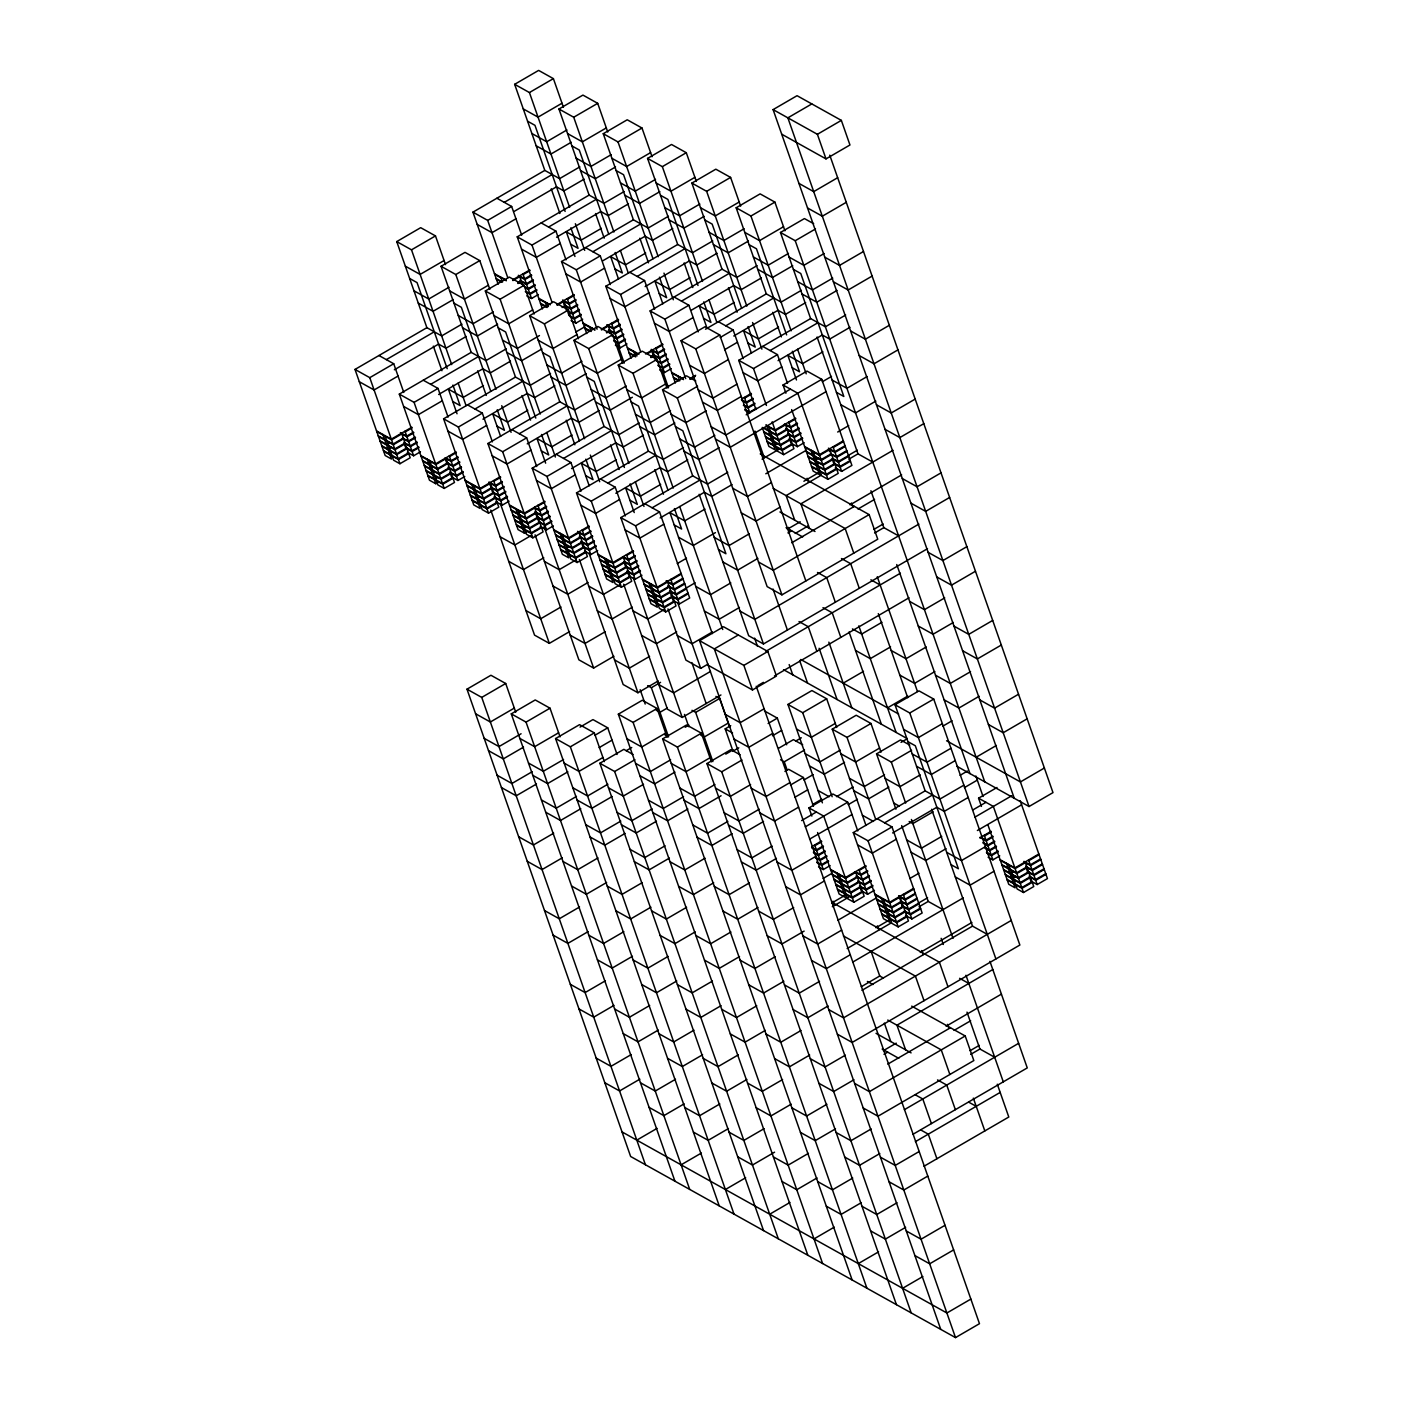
<?xml version="1.0" encoding="UTF-8"?>
<svg xmlns="http://www.w3.org/2000/svg" width="1408" height="1408" viewBox="0 0 1408 1408"><rect width="100%" height="100%" fill="white"/><g stroke="black" fill="none" stroke-linecap="round" stroke-linejoin="round"><path stroke-width="1.5" d="M579.85 166.866L559.574 178.64L544.808 170.403L514.659 84.322L538.63 70.4L553.397 78.637L563.446 107.325M514.659 84.322L529.426 92.541L553.397 78.637M562.003 103.224L538.05 117.146L523.283 108.909M624.149 191.558L603.874 203.333L589.107 195.096L558.958 109.014L582.93 95.093L597.696 103.33L607.746 132.018M558.958 109.014L573.725 117.234L597.696 103.33M566.931 129.958L546.656 141.733L531.89 133.514M461.93 324.139L441.654 335.914L426.888 327.677L396.739 241.595L420.693 227.674L435.477 235.91L445.509 264.598M571.243 142.261L550.968 154.035L536.202 145.798M606.302 127.917L582.349 141.838L567.582 133.602M668.448 216.251L648.173 228.026L633.406 219.789L603.258 133.707L627.229 119.786L641.995 128.022L652.045 156.71M498.15 284.187L472.93 212.15L544.808 170.403M396.739 241.595L411.506 249.832L435.477 235.91M504.275 202.347L552.2 174.522M603.258 133.707L618.024 141.944L641.995 128.022M472.93 212.15L487.696 220.387L511.65 206.466L521.699 235.154M611.23 154.651L590.955 166.426L576.189 158.206M514.114 211.429L556.494 186.824L563.886 190.925L584.162 179.15M444.083 260.515L420.13 274.419L405.346 266.182M515.962 218.768L492.008 232.672L477.242 224.453M506.229 348.832L485.954 360.606L471.187 352.37L441.038 266.288L465.01 252.366L479.776 260.603L489.826 289.309M615.542 166.954L595.267 178.728L580.501 170.509M650.602 152.61L626.648 166.531L611.882 158.294M712.747 240.944L692.472 252.718L677.706 244.482L647.574 158.4L671.528 144.478L686.294 152.715L696.344 181.421M542.45 308.88L517.229 236.843L589.107 195.096M441.038 266.288L455.805 274.525L479.776 260.603M548.574 227.04L596.499 199.214M449.011 287.25L428.736 299.024L413.97 290.787M647.574 158.4L662.341 166.637L686.294 152.715M517.229 236.843L531.995 245.08L555.949 231.158L565.998 259.846M1014.27 798.301L773.098 109.613L797.051 95.691L841.35 120.384L849.957 144.989L826.003 158.893L781.704 134.2M655.53 179.362L635.254 191.136L620.488 182.899M556.565 237.195L600.794 211.517L608.186 215.635L628.461 203.861M453.323 299.534L433.048 311.309L418.282 303.09M488.382 285.208L464.429 299.112L449.662 290.893M560.261 243.461L536.307 257.365L521.541 249.146M550.528 373.525L530.253 385.299L515.486 377.08L485.338 290.981L509.309 277.077L524.075 285.296L534.125 314.002M659.842 191.646L639.566 203.421L624.8 195.202M382.87 434.438L391.477 459.043L385.158 455.506L355.01 369.424L426.888 327.677M811.818 103.928L787.864 117.832L1029.037 806.52L1052.99 792.616L829.77 155.162M512.653 279.875L529.76 269.949M601.392 228.342L581.117 240.117L566.35 231.898L574.957 256.485M512.899 280.579L519.746 276.602M523.16 274.613L530.006 270.653M694.901 177.32L670.947 191.224L656.181 183.005M517.792 282.814L521.224 280.826M531.485 274.859L524.638 278.837L518.32 275.317M386.355 359.621L434.262 331.795M518.038 283.518L521.47 281.53M531.731 275.563L524.885 279.541L518.566 276.003M757.064 265.637L736.789 277.411L722.022 269.174L691.874 183.093L715.827 169.189L730.594 177.408L740.643 206.114M586.749 333.573L561.528 261.536L633.406 219.789M533.21 279.787L526.363 283.765L520.045 280.227M485.338 290.981L500.104 299.218L524.075 285.296M533.456 280.491L526.61 284.451L520.291 280.931M355.01 369.424L369.776 377.661L393.73 363.739L403.779 392.445M534.934 284.698L528.088 288.675L523.336 286.035M535.181 285.402L528.334 289.379L525.166 287.619M592.874 251.733L640.798 223.907M493.31 311.942L473.035 323.717L458.269 315.48M394.346 369.776L438.574 344.098L445.966 348.216L466.242 336.442M536.659 289.626L529.813 293.603L526.645 291.826M691.874 183.093L706.64 191.33L730.594 177.408M536.906 290.33L530.059 294.29L525.307 291.65M561.528 261.536L576.294 269.773L600.266 255.851L610.315 284.557M398.042 376.042L374.088 389.963L359.304 381.726M526.786 295.874L531.538 298.514L538.384 294.536M773.098 109.613L817.397 134.306L841.35 120.384M699.829 204.054L679.554 215.829L664.787 207.592M602.712 260.832L645.11 236.21L652.485 240.328L672.76 228.554M497.622 324.245L477.347 336.019L462.581 327.782M532.682 309.901L508.728 323.805L493.962 315.586M604.56 268.154L580.606 282.075L565.84 273.838M594.827 398.218L574.552 409.992L559.786 401.773L529.637 315.674L553.608 301.77L568.374 309.989L578.424 338.694M704.141 216.357L683.866 228.131L669.099 219.894M439.208 481.747L435.776 483.736L429.458 480.216L399.309 394.117L471.187 352.37M556.952 304.568L574.077 294.642M645.691 253.053L625.416 264.827L610.65 256.59L618.534 279.136M557.198 305.272L564.045 301.312M567.477 299.323L574.306 295.346M739.2 202.013L715.246 215.917L700.48 207.698M562.091 307.507L565.523 305.518M575.784 299.552L568.938 303.53L562.619 300.01L564.59 305.624L570.909 309.162L577.755 305.184M430.654 384.331L478.579 356.488M576.03 300.256L569.184 304.234L562.866 300.714M801.363 290.33L781.088 302.104L766.322 293.885L736.173 207.786L760.126 193.882L774.893 202.101L784.942 230.806M631.066 358.266L605.827 286.229L677.706 244.482M529.637 315.674L544.403 323.91L568.374 309.989M577.509 304.48L570.662 308.458L564.344 304.92M399.309 394.117L414.075 402.354L438.029 388.432L448.078 417.138M579.234 309.39L572.387 313.368L566.069 309.848M637.173 276.426L685.098 248.6M579.48 310.094L572.634 314.072L567.882 311.432M539.458 335.562L517.334 348.41L502.568 340.173M438.645 394.486L482.874 368.79L490.266 372.909L510.541 361.134M580.958 314.318L574.112 318.296L569.36 315.638M736.173 207.786L750.939 216.022L774.893 202.101M581.205 315.022L574.358 319L569.606 316.342M605.827 286.229L620.594 294.466L644.565 280.544L654.614 309.25M442.341 400.734L418.387 414.656L403.621 406.419M571.085 320.566L575.837 323.206L582.683 319.229M744.128 228.747L723.853 240.522L709.086 232.285M645.163 286.598L689.41 260.902L696.784 265.021L717.059 253.246M541.922 348.938L521.646 360.712L506.88 352.475M837.654 177.707L813.701 191.629L798.934 183.392M411.84 427.222L391.301 439.155L376.534 430.918M483.454 385.634L463.197 397.408L448.413 389.171L457.037 413.776M575.626 332.112L584.83 326.762M401.826 433.893L391.547 439.859L385.229 436.322M405.24 431.904L412.086 427.926M389.981 442.992L386.566 444.981L380.23 441.461M576.981 334.594L553.027 348.515L538.261 340.278M648.859 292.846L624.906 306.768L610.139 298.531M403.304 438.099L393.026 444.066L386.707 440.546M413.565 432.133L406.718 436.11L400.4 432.59M403.55 438.803L393.272 444.77L386.954 441.25M413.811 432.837L406.965 436.814L400.646 433.294M639.126 422.91L618.851 434.685L604.085 426.466L573.954 340.366L597.907 326.462L612.674 334.699L622.723 363.387M391.459 447.216L388.045 449.205L381.709 445.667M748.44 241.05L728.165 252.824L713.398 244.587M471.469 483.842L480.075 508.429L473.757 504.909L443.608 418.81L515.486 377.08M405.029 443.027L394.75 448.994L388.432 445.456M415.29 437.061L408.443 441.038L402.354 438.205M601.251 329.278L618.376 319.334M689.99 277.746L669.715 289.52L654.949 281.283L662.834 303.829M405.275 443.731L394.997 449.698L388.661 446.16M415.536 437.765L408.69 441.742L403.938 439.085M601.498 329.982L608.344 326.005M611.776 324.016L618.622 320.038M783.517 226.706L759.546 240.627L744.779 232.39M406.736 447.938L396.475 453.904L390.139 450.384M417.014 441.971L410.168 445.949L405.416 443.309M606.408 332.2L609.822 330.211M620.083 324.245L613.254 328.222L606.918 324.702M474.954 409.024L522.878 381.181M406.982 448.642L396.722 454.608L390.386 451.088M417.261 442.675L410.414 446.653L403.832 442.429M606.654 332.904L610.069 330.915M620.33 324.949L613.501 328.926L607.165 325.406M845.662 315.022L825.387 326.797L810.621 318.578L780.472 232.478L804.426 218.574L813.666 223.714M675.365 382.958L650.126 310.922L722.022 269.174M408.461 452.866L398.2 458.832L391.864 455.294M418.739 446.899L411.893 450.877L405.557 447.339L404.571 444.541M621.808 329.173L614.962 333.15L608.643 329.613M573.954 340.366L588.72 348.603L612.674 334.699M408.707 453.57L398.446 459.536L392.11 455.998M418.986 447.603L412.139 451.581L405.803 448.043M622.054 329.877L615.208 333.854L608.89 330.317L609.875 333.133M443.608 418.81L458.374 427.046L482.328 413.125L492.378 441.83M846.278 202.312L822.307 216.216L807.541 207.997M384.982 435.618L393.589 460.222L399.925 463.742L410.186 457.776L401.579 433.189M407.282 452.267L413.618 455.787L420.464 451.81M623.533 334.083L616.686 338.061L611.952 335.421M623.779 334.787L616.933 338.765L612.198 336.125M681.472 301.136L729.397 273.293M581.909 361.328L561.634 373.102L546.867 364.866M482.944 419.179L527.173 393.483L534.565 397.602L554.84 385.827M625.258 339.011L618.411 342.989L613.659 340.331M780.472 232.478L795.238 240.715L815.514 228.941M625.504 339.715L618.658 343.693L613.906 341.035M650.126 310.922L664.893 319.158L688.864 305.237L698.192 331.883M486.64 425.427L462.686 439.349L447.92 431.112M615.384 345.259L620.136 347.899L626.982 343.922M788.445 253.44L768.17 265.214L753.403 256.978M691.31 310.218L733.709 285.595L741.083 289.714L761.358 277.939M432.309 462.07L428.894 464.059L422.558 460.539M586.221 373.63L565.946 385.405L551.179 377.168M456.139 451.915L435.6 463.848L420.834 455.611M527.771 410.326L507.496 422.101L492.73 413.864L500.614 436.41M446.125 458.586L435.846 464.552L429.528 461.014M449.539 456.597L456.386 452.619M621.28 359.286L597.326 373.208L582.56 364.971M693.176 317.539L669.205 331.461L654.438 323.224M447.603 462.792L437.325 468.758L431.006 465.238M457.864 456.843L451.018 460.803L446.283 458.163M447.85 463.496L437.571 469.462L431.253 465.942M458.11 457.547L451.264 461.507L444.946 457.987M683.426 447.621L663.168 459.395L648.402 451.158L618.253 365.077L642.206 351.155L656.973 359.392L667.022 388.08M792.739 265.742L772.464 277.517L757.698 269.28M527.806 531.133L524.392 533.122L518.056 529.602L487.907 443.52L559.786 401.773M449.328 467.72L439.05 473.686L432.731 470.149M459.589 461.754L452.742 465.731L446.424 462.211L445.438 459.395M645.55 353.971L662.675 344.027M734.29 302.438L714.014 314.213L699.248 305.976L707.15 328.522M449.574 468.424L439.296 474.39L432.978 470.853M459.835 462.458L452.989 466.435L446.67 462.898M647.522 353.672L652.643 350.698M656.075 348.709L662.922 344.731M437.73 477.523L434.298 479.512L427.979 475.992M824.12 253.546L803.845 265.32L789.078 257.083M451.053 472.63L440.774 478.597L434.438 475.077M461.314 466.682L454.467 470.642L448.131 467.122M650.707 356.893L654.122 354.904M664.4 348.955L657.554 352.915L651.218 349.395L653.189 355.01L659.507 358.547L666.354 354.57M451.299 473.334L441.021 479.301L434.685 475.781M461.56 467.386L454.714 471.346L448.378 467.826M519.253 433.717L567.178 405.874M650.954 357.597L654.368 355.608M664.646 349.642L657.8 353.619L651.464 350.099M760.232 453.904L869.141 514.606L877.747 539.211L781.915 594.862L767.149 586.626L681.014 340.666L704.968 326.762L719.734 334.981L805.869 580.958M705.496 329.208L766.322 293.885M452.76 477.558L442.499 483.525L436.163 479.987M463.038 471.592L456.192 475.57L449.856 472.05L451.581 476.96L457.917 480.48L464.763 476.52M666.107 353.866L659.278 357.843L652.942 354.306M618.253 365.077L633.019 373.296L656.973 359.392M453.006 478.262L442.746 484.229L436.41 480.691M463.285 472.296L456.438 476.274L450.102 472.736M487.907 443.52L502.674 451.739L526.645 437.835L536.694 466.523M429.282 460.31L437.888 484.915L444.224 488.435L454.485 482.469L445.878 457.882M667.832 358.794L660.986 362.754L654.914 359.938M668.078 359.48L661.232 363.458L656.498 360.818M725.771 325.829L773.696 297.986M626.208 386.021L605.933 397.795L591.166 389.576M527.243 443.872L571.49 418.176L578.864 422.294L599.139 410.52M669.557 363.704L662.71 367.682L657.976 365.042M681.014 340.666L695.781 348.902L719.734 334.981M863.491 251.504L839.538 265.408L824.771 257.189M669.803 364.408L662.957 368.386L658.222 365.728M720.262 337.427L733.163 329.947L743.213 358.635M530.939 450.12L506.986 464.042L492.219 455.805M659.683 369.952L664.435 372.592L671.282 368.632M832.744 278.133L812.469 289.907L797.702 281.67M733.779 335.984L778.008 310.288L785.382 314.406L805.658 302.632M632.368 397.25L610.245 410.098L595.478 401.861M500.438 476.608L479.917 488.541L465.15 480.304M572.07 435.019L551.795 446.794L537.029 438.557L545.635 463.162M490.424 483.278L480.163 489.245L473.827 485.707M493.838 481.29L500.685 477.312M665.579 383.979L641.626 397.901L626.859 389.664M724.574 349.73L737.475 342.232M491.902 487.502L481.624 493.451L475.306 489.931M502.163 481.536L495.317 485.514L488.998 481.976M492.149 488.189L481.87 494.155L475.552 490.635M502.41 482.24L495.563 486.218L489.245 482.68L490.23 485.496M727.742 472.314L707.467 484.088L692.701 475.851L662.552 389.77L686.506 375.848L695.746 380.987M480.058 496.602L476.643 498.59L470.307 495.07M837.038 290.435L816.763 302.21L801.997 293.973M560.067 533.227L568.691 557.814L562.355 554.294L532.206 468.213L604.085 426.466M493.627 492.413L483.349 498.379L477.03 494.842M503.888 486.446L497.042 490.424L490.723 486.904L492.448 491.814M689.85 378.664L695.658 375.302M778.589 327.131L758.314 338.906L743.547 330.669L751.45 353.214M493.874 493.117L483.595 499.083L477.277 495.546M504.134 487.15L497.288 491.128L490.97 487.608M690.096 379.368L695.235 376.376M728.341 359.586L704.387 373.507L689.621 365.27M872.115 276.091L848.144 290.013L833.378 281.776M495.352 497.341L485.074 503.29L478.755 499.77M505.613 491.374L498.766 495.352L494.014 492.694M495.598 498.027L485.32 503.994L479.002 500.474M505.859 492.078L499.013 496.056L494.261 493.398M563.552 458.41L611.477 430.584M755.955 409.517L738.742 360.325L810.621 318.578M497.077 502.251L486.798 508.218L480.462 504.68M507.338 496.285L500.491 500.262L494.155 496.742M662.552 389.77L677.318 397.989L697.594 386.214M497.323 502.955L487.045 508.922L480.709 505.384M507.584 496.989L500.738 500.966L494.402 497.446M532.206 468.213L546.973 476.432L570.944 462.528L580.994 491.216M473.581 485.003L482.187 509.608L488.523 513.128L498.784 507.179L490.178 482.574M495.88 501.653L502.216 505.19L509.062 501.213M770.088 350.522L817.995 322.696M670.507 410.714L650.232 422.488L635.466 414.269M571.542 468.565L615.789 442.869L623.163 446.987L643.438 435.213M738.742 360.325L753.509 368.544L777.462 354.64L787.512 383.328M575.238 474.83L551.285 488.734L536.518 480.498M736.965 384.173L712.994 398.094L698.227 389.858M778.078 360.677L822.307 334.981L829.699 339.099L849.957 327.325M520.925 511.456L517.493 513.445L511.157 509.925M674.819 423.016L654.544 434.79L639.778 426.554M544.755 501.301L524.216 513.234L509.45 504.997M616.37 459.712L596.094 471.486L581.328 463.25L589.213 485.795M534.723 507.971L524.462 513.938L518.126 510.418M538.155 505.982L545.002 502.005M706.2 410.819L685.925 422.594L671.158 414.357M781.774 366.925L757.803 380.846L743.037 372.61M536.202 512.195L525.941 518.162L519.605 514.624M546.462 506.229L539.616 510.206L534.882 507.549M536.448 512.899L526.187 518.848L519.851 515.328M546.709 506.933L539.862 510.91L535.128 508.253M741.277 396.475L717.306 410.397L702.539 402.16M604.366 557.92L612.99 582.525L606.654 578.987L576.506 492.906L648.402 451.158M537.926 517.106L527.648 523.072L521.33 519.552M548.187 511.139L541.341 515.117L535.022 511.597M741.787 398.922L751.274 393.413M822.888 351.824L802.613 363.598L787.846 355.362L796.47 379.966M538.173 517.81L527.894 523.776L521.576 520.256M548.434 511.843L541.587 515.821L535.269 512.301M744.674 398.094L751.52 394.117M526.328 526.926L522.914 528.915L516.578 525.378M539.651 522.034L529.373 528L523.054 524.462M549.912 516.067L543.066 520.045L536.747 516.507L535.762 513.709M752.998 398.341L746.152 402.318L741.4 399.661M607.851 483.102L655.776 455.277M539.898 522.738L529.619 528.686L523.301 525.166M550.158 516.771L543.312 520.749L536.994 517.211L537.979 520.027M753.245 399.045L746.398 403.022L741.646 400.365M785.91 393.219L783.042 385.018L806.995 371.096L821.762 379.333L851.91 465.414L841.65 471.381L835.314 467.843M541.376 526.944L531.098 532.91L524.779 529.39M551.637 520.978L544.79 524.955L538.472 521.435L545.037 525.659L551.883 521.682M754.723 403.251L747.877 407.229L744.709 405.469M889.346 325.283L865.374 339.205L850.608 330.968M541.622 527.648L531.344 533.614L525.026 530.094M754.97 403.955L748.123 407.933L743.371 405.293M531.45 535.339L514.87 544.984L500.104 536.747M576.506 492.906L591.272 501.142L615.243 487.221L625.293 515.909M517.88 509.714L526.486 534.301L532.822 537.838L543.101 531.872L534.477 507.267M540.179 526.346L546.515 529.883L553.362 525.906M756.448 408.179L749.602 412.157L744.85 409.499M746.187 414.814L790.416 389.136M714.806 435.406L694.549 447.181L679.782 438.962M615.842 493.258L660.088 467.579L667.462 471.68L687.738 459.906M821.762 379.333L725.93 434.984L711.163 426.765M619.538 499.523L595.584 513.427L580.818 505.208M822.29 381.779L831.512 376.429M719.118 447.709L698.843 459.483L684.077 451.264M589.054 525.994L568.515 537.926L553.749 529.69M660.669 484.405L640.394 496.179L625.627 487.96L634.234 512.547M579.022 532.664L568.762 538.63L562.426 535.11M582.454 530.675L589.301 526.698M826.074 391.635L730.224 447.286L715.458 439.05M897.952 349.888L873.998 363.792L859.232 355.573M543.752 557.797L523.477 569.571L508.71 561.352M580.501 536.888L570.24 542.854L563.904 539.317M590.779 530.922L583.933 534.899L577.597 531.362M580.747 537.592L570.486 543.558L564.15 540.021M591.026 531.626L584.179 535.603L577.843 532.066M568.902 546.691L565.488 548.68L559.152 545.16M648.683 582.613L657.29 607.218L650.954 603.68L620.805 517.598L692.701 475.851M582.226 541.798L571.965 547.765L565.629 544.245M592.486 535.832L585.64 539.81L579.322 536.29L585.886 540.514L592.733 536.536M795.573 418.106L775.034 430.038L765.811 424.899M867.187 376.517L846.912 388.291L832.146 380.054M582.472 542.502L572.211 548.469L565.875 544.949M785.558 424.776L775.28 430.742L768.962 427.222M788.973 422.787L795.819 418.81M570.381 550.915L566.966 552.904L560.63 549.366M583.95 546.726L573.672 552.693L567.354 549.155M594.211 540.76L587.365 544.738L581.046 541.2L583.018 546.832L589.336 550.352L596.182 546.374M787.019 429L776.758 434.966L770.422 431.429M797.298 423.034L790.451 427.011L785.699 424.354M584.197 547.43L573.918 553.397L567.6 549.859M594.458 541.464L587.611 545.442L581.293 541.904M652.15 507.795L700.075 479.97M787.266 429.704L777.005 435.67L770.669 432.133M797.544 423.738L790.698 427.715L784.362 424.178M585.675 551.637L575.397 557.603L569.078 554.083M595.936 545.67L589.09 549.648L582.771 546.128M788.744 433.91L778.483 439.877L772.147 436.357M799.022 427.944L792.176 431.922L785.84 428.402M585.922 552.341L575.643 558.307L569.325 554.787M788.99 434.614L778.73 440.581L772.394 437.061M799.269 428.648L792.422 432.626L786.086 429.106M575.766 560.05L559.17 569.677L544.403 561.44M620.805 517.598L635.571 525.835L659.542 511.914L689.691 597.995L679.413 603.962L673.094 600.442L672.109 597.626M777.163 443.731L773.731 445.72L767.413 442.182M562.179 534.406L570.803 558.994L577.122 562.531L587.4 556.565L578.776 531.96M584.496 551.038L590.814 554.576L597.661 550.598M790.469 438.838L780.208 444.805L773.872 441.267M800.747 432.872L793.901 436.85L787.565 433.312M790.715 439.542L780.454 445.509L774.118 441.971M800.994 433.576L794.147 437.554L787.811 434.016M660.141 517.95L704.387 492.272L711.762 496.373L732.037 484.598M762.08 459.131L778.677 449.486M792.194 443.749L781.933 449.715L775.597 446.195M802.472 437.782L795.626 441.76L789.29 438.24L791.014 443.15L797.333 446.688L804.179 442.71M792.44 444.453L782.179 450.419L775.843 446.899M802.718 438.486L795.872 442.464L789.536 438.944M663.854 524.216L639.883 538.12L625.117 529.901M768.715 426.518L777.322 451.106L783.658 454.643L793.918 448.677L785.312 424.072M875.811 401.122L855.536 412.896L840.77 404.659M609.523 560.859L606.091 562.848L599.773 559.31M609.77 561.563L606.338 563.534L600.019 560.014M633.354 550.704L612.814 562.619L598.048 554.4M704.968 509.098L684.693 520.872L669.926 512.653L712.272 633.582M765.794 473.774L806.344 450.226M837.672 432.027L848.725 425.621M623.322 557.357L613.061 563.323L606.725 559.803M626.754 555.368L633.6 551.408M588.051 582.49L567.776 594.264L553.01 586.045M624.8 561.581L614.539 567.547L608.203 564.01M635.078 555.614L628.232 559.592L623.48 556.952M625.046 562.285L614.786 568.251L608.45 564.714M635.325 556.318L628.478 560.296L623.726 557.656M626.525 566.491L616.264 572.458L609.928 568.938M636.803 560.542L629.957 564.502L625.205 561.862M771.408 482.557L747.454 496.478L732.688 488.242M843.304 440.827L819.333 454.731L804.566 446.512M915.182 399.08L891.211 412.984L876.445 404.765M626.771 567.195L616.51 573.162L610.174 569.642M637.05 561.246L630.203 565.206L623.867 561.686M829.858 449.469L819.579 455.435L813.261 451.915M833.272 447.48L843.55 441.531M560.982 606.989L540.707 618.763L525.941 610.544M817.766 457.882L814.352 459.87L808.016 456.35M818.013 458.586L814.598 460.574L808.262 457.037M628.25 571.419L617.989 577.386L611.653 573.848M638.51 565.453L631.664 569.43L625.346 565.91L624.36 563.094M831.336 453.693L821.058 459.659L814.739 456.122M845.029 445.738L834.75 451.704L828.414 448.166M628.496 572.123L618.218 578.09L611.899 574.552M638.757 566.157L631.91 570.134L625.592 566.597M831.582 454.397L821.304 460.363L814.986 456.826M845.258 446.442L834.997 452.408L828.661 448.87L829.646 451.686M819.491 462.81L816.059 464.781L809.741 461.261M629.974 576.33L619.696 582.296L613.378 578.776M640.235 570.381L633.389 574.341L627.07 570.821M833.043 458.603L822.782 464.57L816.446 461.05M846.736 450.666L836.475 456.614L830.386 453.798M630.221 577.034L619.942 583L613.624 579.48M640.482 571.085L633.635 575.045L627.317 571.525L628.302 574.341M833.29 459.307L823.029 465.274L816.693 461.754M846.982 451.37L836.722 457.318L831.97 454.678M620.066 584.742L603.469 594.37L588.702 586.133M606.478 559.099L615.102 583.686L621.421 587.224L631.699 581.258L623.075 556.653M628.795 575.749L635.114 579.269L641.96 575.291M715.422 532.629L693.299 545.477L678.533 537.24M803.898 481.254L818.646 472.683M848.126 455.558L857.349 450.208M834.768 463.531L824.507 469.498L818.171 465.96M848.461 455.576L838.2 461.542L833.448 458.902M835.014 464.235L824.754 470.202L818.418 466.664M848.707 456.28L838.446 462.246L832.11 458.709M821.128 475.253L786.104 495.598L794.728 520.186M848.778 459.202L857.982 453.851L872.766 462.088M836.493 468.442L826.232 474.408L819.896 470.888M850.186 460.504L839.925 466.453L833.589 462.933L832.603 460.117M836.739 469.146L826.478 475.112L820.142 471.592M850.432 461.208L840.171 467.157L833.835 463.637M677.283 563.552L686.506 558.202M780.032 507.162L756.061 521.083L741.294 512.846M813.014 451.211L821.621 475.798L827.957 479.336L838.218 473.37L829.611 448.765M923.789 423.667L899.835 437.589L885.069 429.352M756.237 686.242L979.475 1323.678L955.504 1337.6L630.643 1156.496L466.981 689.181L490.934 675.259L505.701 683.496L515.75 712.184M490.776 510.101L534.547 635.131L549.331 643.368L569.589 631.594M681.067 573.408L657.114 587.312L642.347 579.093M749.267 533.808L728.992 545.582L714.226 537.346M893.024 450.314L800.87 503.835L809.494 528.422M667.621 582.05L657.36 588.016L651.024 584.496M671.053 580.078L681.314 574.112M632.35 607.2L612.093 618.974L597.309 610.738M669.099 586.274L658.838 592.24L652.502 588.702M682.792 578.318L672.531 584.285L666.195 580.765M669.346 586.978L659.085 592.944L652.749 589.406M683.038 579.022L672.778 584.989L666.442 581.469M466.981 689.181L481.747 697.4L505.701 683.496M657.518 596.094L654.086 598.083L647.768 594.546M670.824 591.202L660.563 597.15L654.227 593.63M684.517 583.246L674.256 589.213L667.92 585.675M671.07 591.906L660.81 597.854L654.474 594.334M684.763 583.95L674.502 589.917L668.166 586.379M658.997 600.301L655.565 602.29L649.229 598.77M605.282 631.682L585.006 643.456L570.24 635.237M672.549 596.112L662.288 602.078L655.952 598.541M695.112 582.789L675.981 594.123L669.645 590.603L671.616 596.218L677.934 599.755L688.213 593.789M787.283 529.267L800.184 521.787M672.795 596.816L662.534 602.782L656.198 599.245M686.488 588.861L676.227 594.827L669.891 591.307M787.917 532.91L791.613 530.781M674.274 601.04L663.995 606.989L657.677 603.469M687.966 593.085L677.688 599.051L671.37 595.514M674.52 601.744L664.242 607.693L657.923 604.173M664.365 609.435L647.768 619.062L633.002 610.826M795.221 533.438L808.122 525.941M650.778 583.792L659.402 608.379L665.72 611.917L675.998 605.95L667.374 581.363M757.874 558.395L737.616 570.17L722.85 561.933M850.045 504.874L901.648 474.901M791.701 542.766L854.374 506.37M514.325 708.083L490.354 722.005L475.587 713.768M730.805 582.894L710.53 594.669L695.763 586.432M857.982 509.027L874.579 499.4M674.942 1181.206L511.28 713.874L535.234 699.952L550.018 708.189L560.05 736.877M535.075 534.794L578.864 659.824L593.63 668.061L613.906 656.286M869.141 514.606L773.291 570.275L758.525 562.038M941.019 472.859L917.066 486.781L902.299 478.544M676.667 631.893L656.392 643.667L641.626 635.43M511.28 713.874L526.046 722.11L550.018 708.189M649.581 656.392L629.306 668.166L614.539 659.93M521.083 733.762L498.978 746.592L484.211 738.373M739.429 607.482L719.154 619.256L704.387 611.037M873.963 529.355L883.186 524.005M874.614 532.998L883.837 527.648L898.603 535.867M712.342 631.981L692.067 643.755L677.301 635.536M940.738 1329.363L699.565 640.675L723.536 626.754L767.835 651.464L776.442 676.051L752.488 689.973L708.189 665.28M949.626 497.464L925.672 511.368L910.906 503.149M523.547 747.12L503.29 758.894L488.506 750.675M558.624 732.776L534.67 746.698L519.886 738.461M918.878 524.093L754.829 619.362L740.062 611.125M719.242 1205.899L555.579 738.566L579.55 724.645L594.317 732.882L604.366 761.587M579.374 559.486L623.163 684.517L637.93 692.754L658.205 680.979M738.302 634.99L714.331 648.912L955.504 1337.6M580.061 727.091L592.962 719.594L607.728 727.83L617.074 754.477M647.662 685.643L651.358 687.702L660.563 682.352M807.84 1255.285L618.341 714.173L642.312 700.251L657.078 708.488L667.128 737.176M667.973 608.89L685.925 660.123L700.691 668.36L708.066 664.083M555.579 738.566L570.346 746.803L594.317 732.882M532.171 771.725L511.896 783.499L497.13 775.262M594.827 735.328L607.728 727.83M710.477 671.44L673.605 692.859L658.838 684.622M563.552 759.528L543.277 771.302L528.51 763.066M699.16 494.296L748.686 635.73L763.453 643.966L927.485 548.698M618.341 714.173L633.107 722.392L657.078 708.488M536.483 784.01L516.208 795.784L501.442 787.565M599.139 747.63L612.04 740.133M667.339 708.013L659.965 712.307L656.269 710.248M765.864 651.323L900.416 573.197M699.565 640.675L743.864 665.368L767.835 651.464M567.864 771.813L547.589 783.587L532.822 775.368M602.923 757.486L578.97 771.39L564.203 763.171M966.856 546.656L942.902 560.56L928.136 552.341M763.541 1230.592L599.878 763.259L623.85 749.338L633.072 754.494M623.674 584.179L667.462 709.21L682.229 717.446L720.931 694.971M626.208 750.728L631.734 747.507M691.962 710.336L695.658 712.395L719.611 698.491L729.661 727.179M665.685 733.075L641.731 746.997L626.965 738.76M852.139 1279.978L662.64 738.866L686.611 724.944L701.378 733.181L711.427 761.869M685.168 727.267L688.846 725.12M757.891 685.555L763.418 682.352M774.47 675.928L909.022 597.784M599.878 763.259L614.645 771.496L634.92 759.722M576.47 796.418L556.195 808.192L541.429 799.955M881.954 622.283L861.678 634.058L852.438 628.918M607.851 784.221L587.576 795.995L572.81 787.758M975.48 571.243L951.509 585.165L936.742 576.928M662.64 738.866L677.406 747.102L701.378 733.181M580.782 808.72L560.507 820.494L545.741 812.258M728.218 723.078L704.264 737L700.568 734.941M944.715 597.89L924.44 609.664L909.674 601.427M670.613 759.81L650.338 771.584L635.571 763.365M733.075 751.414L725.19 728.869L730.717 725.648M612.163 796.506L591.888 808.28L577.122 800.061M764.139 708.787L740.168 722.691L725.402 714.472M553.696 833.202L533.421 844.976L518.654 836.757M643.544 784.309L623.269 796.083L608.502 787.864M822.395 802.842L787.952 704.458L811.906 690.554L826.672 698.79L836.722 727.478M674.925 772.112L654.65 783.886L639.883 775.667M890.56 646.888L870.285 658.662L855.518 650.426M768.117 723.483L777.339 718.133L786.667 744.779M709.984 757.768L686.03 771.69L671.264 763.453M843.216 683.144L863.491 671.37M896.438 1304.67L706.939 763.558L730.91 749.637L740.133 754.794M725.789 754.107L733.146 749.813M953.322 622.477L933.046 634.251L918.28 626.032M733.269 751.01L738.813 747.806M787.952 704.458L802.718 712.694L826.672 698.79M620.77 821.11L600.494 832.885L585.728 824.648M772.746 733.374L748.792 747.296L734.026 739.059M562.32 857.806L542.045 869.581L527.278 861.344M772.429 735.786L781.651 730.435M926.253 646.976L905.978 658.75L891.211 650.514M652.15 808.914L631.875 820.688L617.109 812.451M706.939 763.558L721.706 771.795L741.981 760.021M683.531 796.717L663.256 808.491L648.49 800.254M625.082 833.413L604.806 845.187L590.04 836.95M992.693 620.435L968.739 634.357L953.973 626.12M714.912 784.52L694.637 796.294L679.87 788.058M778.694 748.211L793.443 739.64L802.683 744.797M656.462 821.216L636.187 832.99L621.421 824.754M795.819 741.013L801.346 737.81M597.995 857.912L577.738 869.686L562.954 861.45M687.843 809.002L667.568 820.776L652.802 812.557M835.296 723.378L811.325 737.299L796.558 729.062M865.99 825.493L832.251 729.168L856.205 715.246L870.971 723.483L881.021 752.171M721.072 795.749L698.949 808.579L684.182 800.36M934.859 671.581L914.584 683.355L899.818 675.118M780.56 759.739L784.256 761.798L804.531 750.024M750.605 784.608L730.33 796.382L715.563 788.163M887.515 707.854L907.79 696.08M963.882 785.171L939.928 799.075L925.162 790.856L895.013 704.757L918.966 690.853L933.733 699.072L1019.867 945.032L852.157 1042.448L837.39 1034.211M1001.317 645.04L977.346 658.944L962.579 650.725M784.942 771.426L788.638 769.296L803.405 777.515L813.454 806.221M832.251 729.168L847.018 737.387L870.971 723.483M665.069 845.803L644.794 857.578L630.027 849.341M606.619 882.499L586.344 894.274L571.578 886.037M970.552 671.669L950.277 683.443L935.51 675.224M840.224 750.112L819.949 761.886L805.182 753.65M789.976 782.566L766.022 796.488L751.256 788.251M895.013 704.757L909.779 712.994L933.733 699.072M579.55 906.998L559.275 918.773L544.509 910.536M727.83 821.41L707.555 833.184L692.789 824.947M790.504 785.013L803.405 777.515M669.381 858.106L649.106 869.88L634.339 861.643M803.933 779.962L813.138 774.611M759.211 809.213L738.936 820.987L724.17 812.75M844.518 762.414L824.243 774.189L809.477 765.952M642.312 882.605L622.037 894.379L607.27 886.142M732.142 833.712L711.867 845.486L697.101 837.25M794.798 797.315L807.717 789.818M879.595 748.07L855.624 761.992L840.858 753.755M895.928 809.195L876.55 753.861L900.504 739.939L909.744 745.078M763.523 821.498L743.248 833.272L728.482 825.053M979.158 696.274L958.901 708.048L944.117 699.811M901.032 742.386L906.558 739.165M705.074 858.194L684.798 869.968L670.032 861.749M798.582 807.171L774.629 821.075L759.862 812.856M942.357 723.677L918.386 737.598L903.619 729.362M588.157 931.603L567.882 943.378L553.115 935.141M942.885 726.123L952.09 720.773M812.539 804.566L821.762 799.216M811.853 816.094L808.984 807.893L832.938 793.989L847.704 802.208L857.754 830.914M876.55 753.861L891.317 762.08L911.592 750.306M836.546 796.646L853.142 787.002M650.918 907.192L630.643 918.966L615.877 910.747M1018.547 694.232L994.576 708.136L979.81 699.917M801.61 820.582L816.358 812.011M884.523 774.805L864.248 786.579L849.482 778.36M623.85 931.691L603.574 943.466L588.808 935.229M772.13 846.102L751.854 857.877L737.088 849.64M805.306 826.83L847.704 802.208M713.68 882.798L693.405 894.573L678.638 886.336M848.232 804.654L857.437 799.304M950.963 748.264L927.01 762.186L912.243 753.949M888.818 787.107L868.542 798.882L853.776 790.645M686.611 907.298L666.336 919.072L651.57 910.835M776.442 858.405L756.166 870.179L741.4 861.942M809.618 839.133L852.016 814.51M920.198 774.91L899.923 786.685L885.157 778.448M955.275 760.566L931.304 774.488L916.538 766.251M1027.154 718.819L1003.2 732.741L988.434 724.504M749.373 882.904L729.098 894.678L714.331 886.442M812.029 846.507L821.515 840.998M814.915 845.68L821.762 841.702M632.456 956.296L612.181 968.07L597.414 959.834M823.24 845.926L816.394 849.886L811.642 847.246M976.114 757.24L996.389 745.466M823.486 846.613L816.64 850.59L811.888 847.95M881.144 897.618L889.75 922.205L883.432 918.685L853.283 832.603L925.162 790.856M824.965 850.837L818.118 854.814L813.366 852.174M815.813 856.363L791.859 870.267L777.093 862.048M825.211 851.541L818.365 855.518L813.613 852.878M605.387 980.795L585.112 992.57L570.346 984.333M960.098 775.315L967.472 771.021M695.218 931.885L674.942 943.659L660.176 935.44M826.672 855.765L819.843 859.725L816.675 857.965M826.918 856.451L820.09 860.429L815.338 857.789M884.629 822.8L932.536 794.957M828.397 860.675L821.55 864.653L816.816 862.013M828.643 861.379L821.797 865.357L817.062 862.717M668.149 956.384L647.874 968.158L633.107 959.939M853.283 832.603L868.05 840.822L892.003 826.918L922.152 913L911.874 918.966L905.555 915.429M757.979 907.491L737.704 919.266L722.938 911.029M818.541 866.923L823.275 869.563L830.122 865.603M964.41 787.618L977.31 780.12M892.619 832.955L936.848 807.259L944.24 811.378L968.194 797.456M933.117 811.8L912.859 823.574L909.163 821.515M730.91 931.99L710.635 943.765L695.869 935.528M823.064 878.469L832.286 873.118M824.437 880.95L800.466 894.872L785.699 886.635M896.315 839.203L872.344 853.125L857.578 844.888M613.994 1005.382L593.718 1017.157L578.952 1008.92M981.446 806.397L978.578 798.195L997.005 787.494M793.672 907.597L773.397 919.371L758.63 911.134M865.814 865.691L845.275 877.624L830.509 869.387M855.782 872.362L845.522 878.328L839.186 874.79M859.214 870.373L866.061 866.395M676.755 980.989L656.48 992.763L641.714 984.526M857.261 876.586L847 882.534L840.664 879.014M867.539 870.619L860.693 874.597L855.941 871.939M1044.384 768.011L1020.413 781.933L946.581 740.766M973.069 809.811L985.97 802.314M857.507 877.272L847.246 883.238L840.91 879.718M867.786 871.323L860.939 875.283L854.603 871.763M858.986 881.496L848.725 887.462L842.389 883.925M869.264 875.53L862.418 879.507L856.082 875.987L862.664 880.211L869.51 876.234M859.232 882.2L848.971 888.166L842.635 884.629M649.686 1005.488L629.411 1017.262L614.645 1009.026M941.741 836.405L921.466 848.179L906.699 839.942M974.917 817.133L1011.771 795.731M739.517 956.595L719.242 968.37L704.475 960.133M831.67 903.074L844.571 895.576M860.71 886.424L850.45 892.373L844.114 888.853M870.989 880.458L864.142 884.435L857.806 880.898M860.957 887.11L850.696 893.077L844.36 889.557M871.235 881.162L864.389 885.122L858.053 881.602M832.322 906.717L848.918 897.072M862.435 891.334L852.174 897.301L845.838 893.763M872.696 885.368L865.867 889.346L859.531 885.826L861.256 890.736L867.574 894.274L874.421 890.296M862.682 892.038L852.421 898.005L846.085 894.467M872.942 886.072L866.096 890.05L859.778 886.53M712.448 981.077L692.173 992.851L677.406 984.632M804.126 931.11L782.003 943.958L767.237 935.739M838.939 874.086L847.563 898.691L853.882 902.211L864.16 896.262L855.554 871.658M946.053 848.69L925.778 860.464L911.011 852.245M977.381 830.509L1021.61 804.813M775.21 956.683L754.934 968.458L740.168 960.221M837.866 920.286L876.586 897.811M909.762 878.539L918.966 873.189M979.792 837.866L991.109 831.301M984.509 835.982L991.355 832.005M658.293 1030.075L638.018 1041.85L623.251 1033.613M992.834 836.211L985.987 840.189L981.253 837.549M993.08 836.915L986.234 840.893L979.915 837.373M841.65 930.142L817.696 944.064L802.93 935.827M913.546 888.395L889.574 902.317L874.808 894.08M985.424 846.648L961.453 860.57L946.686 852.333M994.558 841.139L987.712 845.117L982.978 842.459M994.805 841.843L987.958 845.821L983.206 843.163M900.099 897.054L889.821 903.021L883.502 899.483M903.514 895.066L913.792 889.099M631.224 1054.574L610.949 1066.349L596.182 1058.112M721.054 1005.682L700.779 1017.456L686.013 1009.219M996.283 846.05L989.437 850.027L984.685 847.387M901.56 901.278L891.299 907.227L884.963 903.707M915.253 893.323L904.992 899.29L898.656 895.752M901.806 901.982L891.546 907.931L885.21 904.411M915.499 894.027L905.238 899.994L898.902 896.456L899.888 899.272M996.53 846.754L989.683 850.731L984.931 848.091M889.733 910.378L886.301 912.366L879.982 908.846M889.979 911.082L886.547 913.07L880.229 909.55M903.285 906.189L893.024 912.155L886.688 908.635M916.978 898.234L906.717 904.2L900.381 900.68L902.352 906.294M998.008 850.978L991.162 854.955L986.41 852.298M998.254 851.682L991.408 855.659L986.656 853.002M903.531 906.893L893.27 912.859L886.934 909.322M917.224 898.938L906.963 904.904L900.627 901.384M693.986 1030.181L673.71 1041.955L658.944 1033.718M783.816 981.288L763.541 993.062L748.774 984.826M875.97 927.766L888.87 920.269M918.368 903.144L927.59 897.794M988.134 857.226L992.886 859.866L999.733 855.888M905.01 911.117L894.749 917.066L888.413 913.546M918.702 903.162L908.442 909.128L902.106 905.59M905.256 911.821L894.995 917.77L888.659 914.25M918.949 903.866L908.688 909.832L903.936 907.174M847.141 948.534L891.37 922.838M919.019 906.787L928.224 901.437L942.99 909.656M906.734 916.027L896.474 921.994L890.138 918.474M920.427 908.072L910.166 914.038L905.414 911.398M906.981 916.731L896.72 922.698L890.384 919.16M920.674 908.776L910.413 914.742L904.077 911.222M756.747 1005.787L736.472 1017.562L721.706 1009.325M850.274 954.747L826.302 968.651L811.536 960.432M883.256 898.797L891.862 923.384L898.198 926.904L908.459 920.955L899.853 896.35M994.03 871.253L970.077 885.174L955.31 876.938M639.83 1079.179L619.555 1090.954L604.789 1082.717M819.509 981.376L799.234 993.15L784.467 984.931M852.685 962.122L963.266 897.882M1038.84 854.005L1014.886 867.926L1000.12 859.69M1025.394 862.664L1015.133 868.613L1008.797 865.093M1028.826 860.675L1039.086 854.709M1013.549 871.763L1010.134 873.752L1003.798 870.232M702.592 1054.768L682.317 1066.542L667.55 1058.323M1026.872 866.87L1016.594 872.837L1010.275 869.317M1040.565 858.915L1030.286 864.882L1023.968 861.362M1027.118 867.574L1016.84 873.541L1010.522 870.021M1040.811 859.619L1030.533 865.586L1024.214 862.066M1015.027 875.987L1011.613 877.976L1005.277 874.438M1015.274 876.691L1011.859 878.68L1005.523 875.142M1028.597 871.798L1018.318 877.765L1012 874.227M1042.29 863.843L1032.011 869.81L1025.693 866.272L1027.664 871.904M1028.843 872.502L1018.565 878.451L1012.246 874.931M1042.536 864.547L1032.258 870.514L1025.939 866.976M675.523 1079.267L655.248 1091.042L640.482 1082.805M765.354 1030.374L745.078 1042.149L730.312 1033.912M1030.322 876.709L1020.043 882.675L1013.725 879.155M1044.014 868.754L1033.736 874.72L1027.418 871.2M1030.568 877.413L1020.29 883.379L1013.971 879.859M1044.261 869.458L1033.982 875.424L1029.23 872.784M1032.046 881.637L1021.768 887.603L1015.45 884.066M1045.739 873.682L1035.461 879.648L1030.709 876.99M1032.293 882.341L1022.014 888.29L1015.696 884.77M1045.986 874.386L1035.707 880.352L1029.125 876.11M738.285 1054.874L718.01 1066.648L703.243 1058.411M828.115 1005.981L807.84 1017.755L793.074 1009.518M861.291 986.709L879.736 976.008L883.414 978.067M920.286 952.459L971.89 922.486M1008.55 864.389L1017.157 888.994L1023.493 892.514L1033.754 886.547L1025.147 861.96M1029.864 878.222L1030.85 881.038L1037.186 884.558L1047.446 878.592L1020.184 800.712M861.942 990.352L972.523 926.13L987.307 934.366M801.046 1030.48L780.771 1042.254L766.005 1034.018M684.13 1103.872L663.872 1115.646L649.088 1107.41M1011.261 920.445L843.533 1017.843L828.766 1009.624M636.786 1140.146L657.061 1128.371M746.891 1079.461L726.634 1091.235L711.867 1083.016M719.822 1103.96L699.547 1115.734L684.781 1107.515M809.67 1055.067L789.395 1066.842L774.629 1058.605M782.584 1079.566L762.309 1091.341L747.542 1083.104M845.346 1055.173L825.07 1066.947L810.304 1058.71M992.798 969.531L896.949 1025.2L905.573 1049.787M728.446 1128.565L708.171 1140.339L693.405 1132.102M681.085 1164.838L701.36 1153.064M791.208 1104.171L770.933 1115.946L756.166 1107.709M883.362 1050.65L896.262 1043.152M883.995 1054.293L887.691 1052.146M764.122 1128.653L743.846 1140.427L729.08 1132.208M853.97 1079.76L833.694 1091.534L818.928 1083.315M946.123 1026.238L1001.405 994.136M887.779 1064.131L950.453 1027.752M826.883 1104.259L806.608 1116.034L791.842 1107.797M954.061 1030.41L970.658 1020.765M863.227 1108.008L877.994 1116.227L973.826 1060.576L965.219 1035.971L869.37 1091.64L854.603 1083.403M774.576 1152.184L752.47 1165.032L737.704 1156.795M725.384 1189.531L745.659 1177.757M835.507 1128.864L815.232 1140.638L800.466 1132.402M970.042 1050.72L979.264 1045.37M970.693 1054.363L979.915 1049.013L994.682 1057.25M808.421 1153.363L788.146 1165.138L773.379 1156.901M871.182 1128.952L850.907 1140.726L836.141 1132.507M904.358 1109.698L1018.635 1043.328M817.045 1177.95L796.77 1189.725L782.003 1181.488M769.701 1214.224L789.958 1202.45M879.806 1153.557L859.531 1165.331L844.765 1157.094M912.982 1134.285L1027.259 1067.915L989.93 961.347M852.738 1178.056L832.462 1189.83L817.696 1181.594M915.394 1141.659L1000.173 1092.414M919.178 1151.515L895.224 1165.419L880.458 1157.2M861.344 1202.643L841.069 1214.418L826.302 1206.198M924 1166.246L1008.797 1117.019L997.304 1084.213M814 1238.917L834.275 1227.142M927.784 1176.102L903.83 1190.024L889.064 1181.787M897.037 1202.749L876.762 1214.523L861.995 1206.286M905.643 1227.336L885.368 1239.11L870.602 1230.891M858.299 1263.61L878.574 1251.835M945.014 1225.294L921.061 1239.216L906.294 1230.979M953.638 1249.899L929.667 1263.803L914.901 1255.584M902.598 1288.302L922.874 1276.528M970.851 1299.091L946.898 1312.995L622.019 1131.909M527.578 121.211L534.97 125.33L565.118 211.411M571.877 145.904L579.269 150.022L608.696 234.062M616.194 170.597L623.568 174.715L652.995 258.755M660.493 195.29L667.867 199.408L698.016 285.49M704.792 219.982L712.166 224.101L741.594 308.141M749.091 244.693L756.466 248.794L786.614 334.893M793.39 269.386L800.765 273.504L843.832 396.475L836.458 392.357M496.883 198.229L511.65 206.466M541.182 222.922L555.949 231.158M585.499 247.614L600.266 255.851M629.798 272.325L644.565 280.544M674.098 297.018L688.864 305.237M718.397 321.71L733.163 329.947M762.696 346.403L777.462 354.64M570.645 244.182L578.037 248.301L570.856 227.814M614.944 268.893L622.336 272.994L615.155 252.507M659.261 293.586L666.635 297.704L659.454 277.2M703.56 318.278L710.934 322.397L703.754 301.893M747.859 342.971L755.234 347.09L748.053 326.586M792.158 367.664L799.533 371.782L792.37 351.278M783.042 385.018L797.808 393.237L827.957 479.336M745.096 410.203L749.848 412.861L744.427 397.39M494.454 273.645L506.07 280.104M538.771 298.338L550.37 304.797M583.07 323.03L594.669 329.49M627.37 347.723L638.968 354.182M671.669 372.416L683.267 378.893M494.701 274.349L501.037 277.869M506.317 280.808L502.902 278.344M539.018 299.042L545.336 302.562M583.317 323.734L589.635 327.254M594.915 330.194L591.501 327.73M627.616 348.427L633.934 351.947M671.915 373.12L678.234 376.64M683.514 379.597L680.099 377.115M804.813 447.198L811.149 450.736M496.179 278.555L502.515 282.093L500.79 277.165M540.478 303.248L546.814 306.786M584.795 327.941L591.114 331.478L589.389 326.55M629.094 352.634L635.413 356.171M673.394 377.344L679.712 380.864L677.987 375.954M763.576 427.61L768.328 430.25M806.291 451.422L812.627 454.942M496.426 279.259L501.178 281.899M540.725 303.952L547.061 307.49L545.09 301.858M585.042 328.645L589.776 331.302M629.341 353.338L635.659 356.875L633.688 351.243M673.64 378.048L678.374 380.688M768.574 430.954L762.238 427.434L768.874 446.406L775.21 449.926L766.603 425.339M806.538 452.126L812.874 455.646M763.717 431.64L770.035 435.178M763.963 432.344L770.282 435.882M765.442 436.568L771.76 440.088M765.688 437.272L772.006 440.792M809.987 461.965L816.306 465.485M767.166 441.478L773.485 445.016M811.466 466.189L817.784 469.709M811.712 466.875L818.03 470.413M409.658 278.485L417.05 282.603L447.198 368.685M453.957 303.178L461.349 307.296L490.776 391.336M498.256 327.87L505.648 331.989L535.797 418.088M542.555 352.581L549.947 356.682L579.374 440.722M586.872 377.274L594.246 381.392L624.395 467.474M631.171 401.966L638.546 406.085L667.973 490.125M675.47 426.659L682.845 430.778L725.912 553.749L718.538 549.648M773.186 488.4L845.17 528.528L853.794 553.115M779.962 511.966L815.021 531.502M786.069 527.683L802.683 536.941M841.456 558.554L850.678 563.693L859.285 588.298M870.901 579.814L880.141 584.971M817.485 572.475L826.725 577.614L835.331 602.219M378.963 355.52L393.73 363.739M423.262 380.213L438.029 388.432M467.562 404.906L482.328 413.125M511.878 429.598L526.645 437.835M556.178 454.291L570.944 462.528M600.477 478.984L615.243 487.221M644.776 503.677L659.542 511.914M452.725 401.474L460.117 405.592L452.936 385.088M497.024 426.166L504.416 430.285L497.235 409.781M541.323 450.859L548.715 454.978L541.534 434.474M585.622 475.552L593.014 479.67L585.834 459.166M629.939 500.245L637.314 504.363L630.133 483.877M674.238 524.938L681.613 529.056L674.432 508.57M822.994 607.658L832.216 612.797L840.822 637.384M799.022 621.562L808.262 626.718L816.869 651.306M800.765 659.49L898.586 714.014M376.781 431.622L383.117 435.142M421.08 456.315L427.416 459.835M465.379 481.008L471.715 484.546M509.696 505.701L516.014 509.238M553.995 530.394L560.314 533.931M598.294 555.104L604.613 558.624M642.594 579.797L648.93 583.317M378.259 435.829L384.595 439.366M466.858 485.232L473.194 488.752M555.474 534.618L561.792 538.138M644.072 584.003L650.39 587.541M378.506 436.533L384.842 440.07M422.805 461.226L429.141 464.763M467.104 485.936L473.44 489.456M511.403 510.629L517.739 514.149M555.72 535.322L562.038 538.842M644.318 584.707L650.637 588.245M379.984 440.757L386.32 444.277M424.283 465.45L430.619 468.97M468.582 490.142L474.918 493.68M512.882 514.835L519.218 518.373M557.181 539.528L563.517 543.066M601.498 564.238L607.816 567.758M645.797 588.931L652.115 592.451M424.53 466.154L430.866 469.674M468.829 490.846L475.165 494.384M513.128 515.539L519.464 519.077M557.427 540.232L563.763 543.77M601.744 564.942L608.062 568.462M646.043 589.635L652.362 593.155M426.008 470.378L432.344 473.898M514.606 519.763L520.942 523.283M558.906 544.456L565.242 547.976M603.205 569.149L609.541 572.686M647.522 593.842L653.84 597.379M783.534 669.68L907.21 738.619M957.053 766.392L1029.037 806.52M381.955 446.371L388.291 449.909M426.254 471.064L432.59 474.602M470.554 495.774L476.89 499.294M514.853 520.467L521.189 523.987M603.451 569.853L609.787 573.373M907.931 741.664L915.323 745.765L958.39 868.754L950.998 864.635M383.434 450.595L389.752 454.115M427.733 475.288L434.069 478.826M472.032 499.981L478.368 503.518M516.331 524.674L522.667 528.211M604.93 574.077L611.266 577.597M383.68 451.299L389.998 454.819M472.278 500.685L478.614 504.222M560.877 550.07L567.213 553.608M605.176 574.781L611.512 578.301M649.475 599.474L655.811 602.994M978.578 798.195L993.344 806.432L1023.493 892.514M764.421 710.934L777.339 718.133M715.915 696.432L719.611 698.491M1000.366 860.394L1006.685 863.914M893.781 803.053L899.307 806.133M1001.827 864.6L1008.163 868.138M1002.074 865.304L1008.41 868.842M1003.552 869.528L1009.888 873.048M1007.002 879.366L1013.338 882.886M1007.248 880.07L1013.584 883.59M725.19 728.869L732.565 732.987M877.237 818.682L892.003 826.918M818.101 790.557L829.171 796.734M862.4 815.25L873.47 821.427M808.984 807.893L823.75 816.13L853.882 902.211M664.893 734.835L668.571 736.894L651.358 687.702M830.755 870.091L837.091 873.629M875.054 894.784L881.39 898.322M832.234 874.315L838.552 877.835M876.533 899.008L882.869 902.528M832.48 875.019L838.798 878.539M876.779 899.712L883.115 903.232M833.958 879.226L840.277 882.763M878.258 903.918L884.576 907.456M834.205 879.93L840.523 883.467M878.504 904.622L884.822 908.16M835.683 884.154L842.002 887.674M835.93 884.858L842.248 888.378M837.408 889.064L843.726 892.602M881.707 913.757L888.026 917.294M837.654 889.768L843.973 893.306M881.954 914.461L888.272 917.998M832.322 902.51L939.382 962.192L947.989 986.779M959.605 978.314L968.845 983.453M843.427 935.968L915.411 976.114L924.035 1000.701M867.381 981.446L872.925 984.526M911.68 1006.139L965.219 1035.971M887.726 1020.061L941.266 1049.893L949.872 1074.498M876.04 1033.331L911.099 1052.885M882.147 1049.066L898.762 1058.323M937.534 1079.918L946.757 1085.075L955.363 1109.662M968.827 1102.218L976.219 1106.336M915.411 1094.878L922.803 1098.979L931.41 1123.584M920.92 1130.043L928.294 1134.162L936.918 1158.766M817.397 134.306L826.003 158.893M1028.579 859.971L1037.186 884.558M795.238 240.715L984.738 781.827M1006.438 863.21L1015.062 887.814L1008.726 884.277L987.906 824.842M975.885 776.019L983.048 796.506M817.08 337.022L857.982 453.851M870.918 490.741L883.837 527.648M896.755 564.538L969.971 773.608M984.262 835.278L992.886 859.866M833.026 446.776L841.65 471.381M750.939 216.022L791.138 330.81M797.597 349.254L806.203 373.842M851.418 502.973L852.861 507.074M877.272 576.77L917.47 691.539M772.781 312.33L781.387 336.917M878.293 613.624L907.72 697.664M909.779 712.994L995.914 958.954M810.902 450.032L819.509 474.619L813.19 471.099L791.648 409.605M931.621 809.301L972.523 926.13M788.726 422.083L797.333 446.688M706.64 191.33L746.838 306.117M752.576 322.502L761.904 349.149M807.118 478.28L808.562 482.381M858.81 625.856L896.122 732.442M728.482 287.637L737.088 312.224M849.059 631.981L881.355 724.205M753.509 368.544L766.427 405.451M772.165 421.837L783.658 454.643M891.317 762.08L905.678 803.088M911.416 819.474L953.04 938.362M965.958 975.251L1003.288 1081.837M901.666 825.598L928.224 901.437M941.142 938.326L943.307 944.469M966.997 1012.123L979.915 1049.013M662.341 166.637L702.522 281.406M708.998 299.869L716.883 322.414M754.934 431.042L764.262 457.688M788.656 527.384L790.099 531.467M828.854 642.154L851.822 707.749M684.165 262.926L692.789 287.531M819.122 648.278L837.056 699.512M903.267 894.362L911.874 918.966M847.018 737.387L875.723 819.386M921.659 950.558L923.102 954.659M947.514 1024.355L948.939 1028.438M973.35 1098.134L984.826 1130.923M695.781 348.902L781.915 594.862M868.05 840.822L898.198 926.904M618.024 141.944L658.222 256.714M663.978 273.117L673.306 299.763M799.638 660.51L807.523 683.056M773.045 589.054L787.406 630.045M639.866 238.234L648.49 262.838M789.166 664.576L792.757 674.819M858.968 869.669L867.574 894.274M664.893 319.158L685.714 378.594M802.718 712.694L832.146 796.734M877.36 925.866L878.803 929.966M677.318 397.989L763.453 643.966M871.112 951.403L879.736 976.008M655.829 348.005L664.435 372.592M573.725 117.234L613.923 232.021M620.382 250.466L628.285 273.011M662.024 369.354L668.483 387.798M754.6 638.141L757.469 646.342M836.845 872.925L845.451 897.512L839.115 893.992L817.59 832.498M652.397 349.994L655.846 359.832M884.347 1023.123L890.806 1041.568M595.566 213.541L604.19 238.146M814.669 844.976L823.275 869.563M620.594 294.466L640.693 351.859M784.256 761.798L787.125 769.982M833.061 901.173L834.504 905.274M635.8 352.422L637.032 355.942M743.864 665.368L752.488 689.973M633.019 373.296L673.218 488.083M679.677 506.528L722.744 629.517M611.53 323.312L620.136 347.899M529.426 92.541L569.624 207.328M575.362 223.731L584.707 250.378M617.725 344.661L624.184 363.106M608.098 325.301L611.054 333.731M654.861 469.603L663.467 494.208M551.267 188.848L559.891 213.453M576.294 269.773L597.115 329.208M670.806 579.374L679.413 603.962M588.72 348.603L628.901 463.39M635.36 481.835L643.984 506.44M677.723 602.765L700.691 668.36M567.23 298.619L575.837 323.206M691.838 662.534L706.182 703.542M563.798 300.608L567.248 310.446M567.987 312.541L568.973 315.357M610.544 444.91L619.168 469.498M635.571 525.835L665.72 611.917M721.706 771.795L911.205 1312.907M531.995 245.08L552.094 302.474M695.658 712.395L712.87 761.587M547.202 303.037L548.434 306.557M684.482 714.419L688.776 726.722M626.507 554.664L635.114 579.269M544.403 323.91L584.602 438.698M590.357 455.083L599.685 481.73M633.424 578.072L682.229 717.446M522.914 273.926L531.538 298.514M519.499 275.898L522.949 285.736M566.245 420.218L574.869 444.805M591.272 501.142L621.421 587.224M677.406 747.102L866.906 1288.214M487.696 220.387L507.795 277.763M640.165 689.726L645.198 704.07M582.208 529.971L590.814 554.576M500.104 299.218L540.302 414.005M546.762 432.45L555.386 457.037M589.107 553.379L637.93 692.754M521.946 395.525L530.57 420.112M546.973 476.432L577.122 562.531M633.107 722.392L822.606 1263.522M537.909 505.278L546.515 529.883M455.805 274.525L496.003 389.312M501.741 405.698L511.086 432.344M544.104 526.627L593.63 668.061M477.646 370.832L486.27 395.419M502.674 451.739L532.822 537.838M614.645 771.496L778.307 1238.811M515.768 508.534L524.392 533.122M493.592 480.586L502.216 505.19M411.506 249.832L451.704 364.602M458.163 383.064L466.066 405.61M500.509 503.994L549.331 643.368M433.347 346.122L441.954 370.726M458.374 427.046L488.523 513.128M570.346 746.803L734.008 1214.118M449.293 455.893L457.917 480.48M414.075 402.354L444.224 488.435M526.046 722.11L689.709 1189.426M427.17 459.131L435.776 483.736M404.994 431.2L413.618 455.787M369.776 377.661L399.925 463.742M481.747 697.4L645.41 1164.733"/></g></svg>
